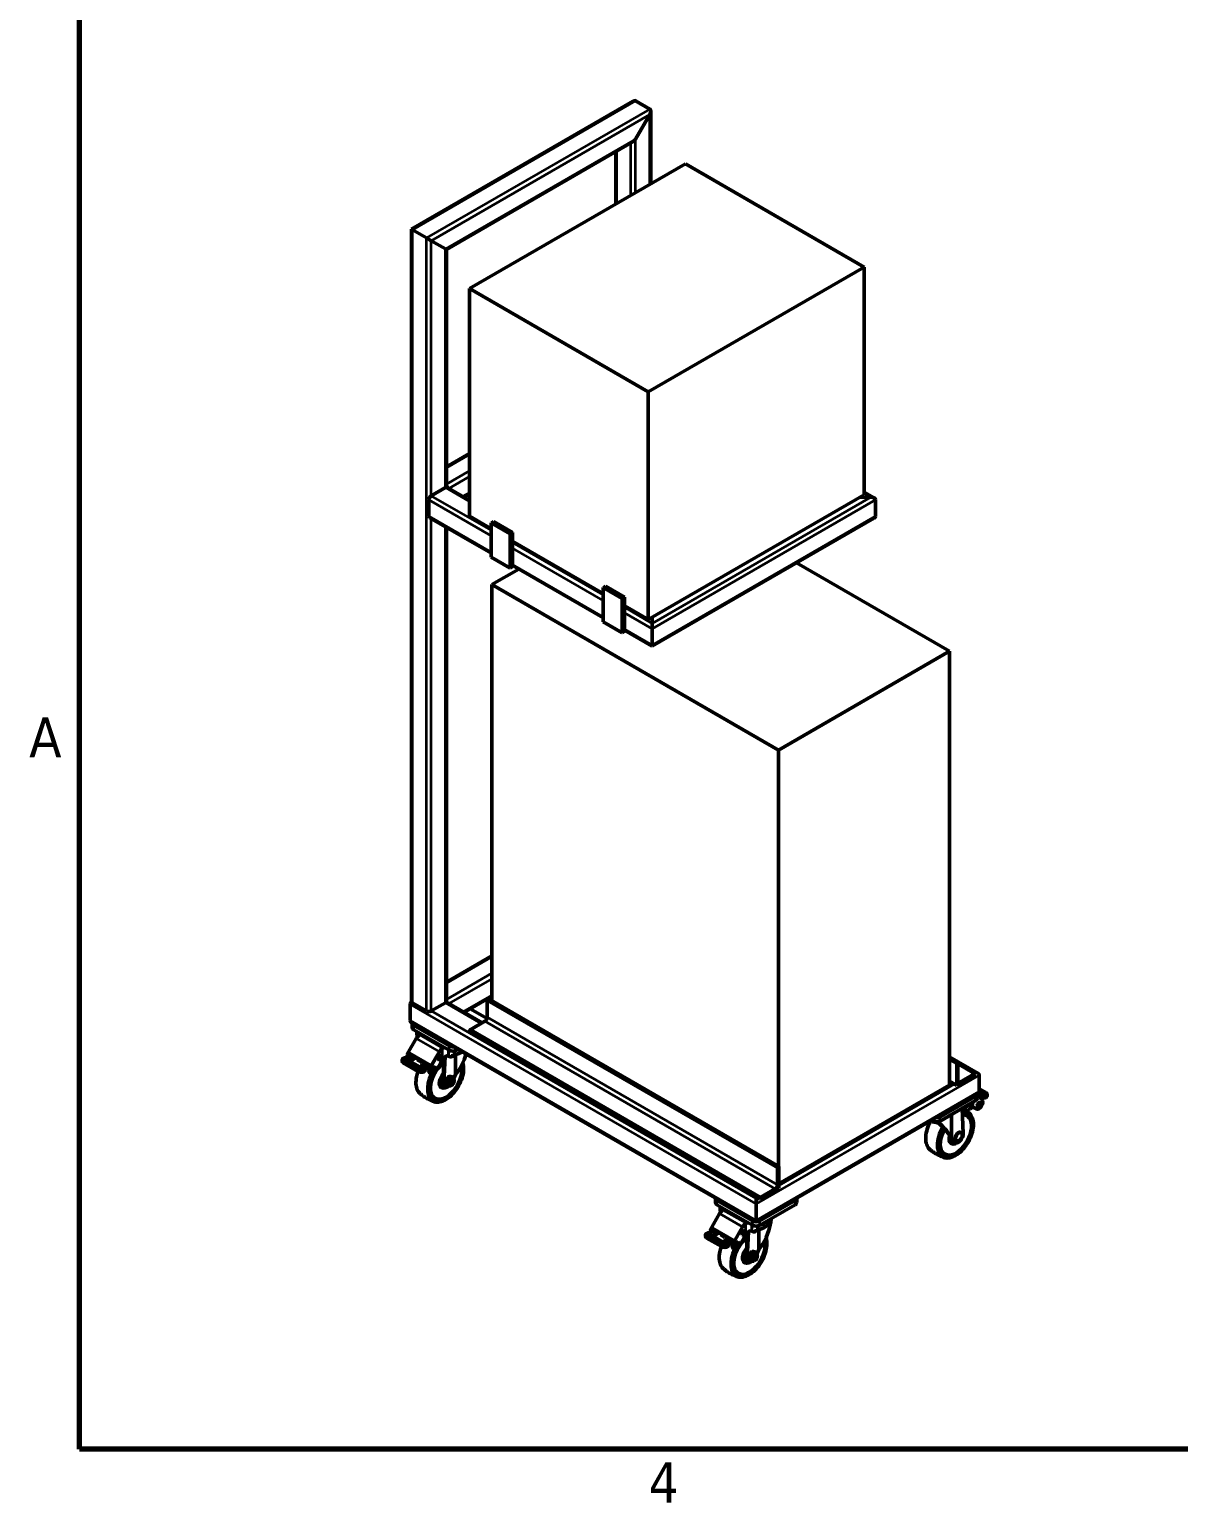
# Model space of a CAD drawing. Header units: millimetres. Extents: x 66 to 8570, y 188 to 5400.
# Drawn here: x 117 to 1864, y 234 to 2473 of the extents above; entities that cross this region are included whole.
import ezdxf

# ---------------------------------------------------------------- set-up
doc = ezdxf.new("R2010")
doc.units = ezdxf.units.MM
doc.header["$LTSCALE"] = 20
for name, color, linetype, lineweight in [('Border (ANSI)', 7, 'Continuous', 70), ('Visible (ANSI)', 7, 'Continuous', 50), ('Visible Narrow (ANSI)', 7, 'Continuous', 35)]:
    doc.layers.add(name, color=color, linetype=linetype, lineweight=lineweight)
doc.styles.add('Note Text (ANSI)', font='tahoma.ttf')

# ---------------------------------------------------------------- blocks, each defined once
blk = doc.blocks.new('Borders Default Border')
at = {"layer": 'Border (ANSI)', "flags": 128}
blk.add_lwpolyline([(9.65, 15.75), (9.65, 263.65), (422.15, 263.65), (422.15, 15.75), (9.65, 15.75)], dxfattribs=at)
at = {"layer": 'Border (ANSI)', "char_height": 3.05, "attachment_point": 7, "style": 'Note Text (ANSI)'}
for s, insert in [('A', (5.82, 68.33)), ('4', (52.91, 11.68))]:
    blk.add_mtext(s, dxfattribs=dict(at, insert=insert))

msp = doc.modelspace()

# ---------------------------------------------------------------- linework, layer by layer
at = {"layer": 'Visible (ANSI)'}
for p, q in [((1034.8, 2364.2), (697.5, 2169.5)), ((1038.4, 2364.6), (1060, 2352.2)), ((1038.4, 2364.6), (1060, 2352.2)), ((1060, 2343.9), (1038.4, 2306.5)), ((1038.4, 2306.5), (1060, 2343.9)), ((1061.5, 2238.3), (1061.5, 2348.9)), ((1034.8, 2302.7), (750.8, 2138.7)), ((1008.2, 2207.6), (1008.2, 2287.4)), ((1114, 2268.7), (785.9, 2079.3)), ((1385.6, 2111.9), (1114, 2268.7)), ((697.5, 2169.5), (699, 2168.6)), ((697.5, 995.5), (697.5, 2169.5)), ((699, 2168.6), (697.5, 2169.5)), ((720.6, 2156.2), (699, 2168.6)), ((699, 2168.6), (720.6, 2156.2)), ((720.6, 2156.2), (727.8, 2152)), ((727.8, 2152), (720.6, 2156.2)), ((749.3, 2139.6), (727.8, 2152)), ((727.8, 2152), (749.3, 2139.6)), ((749.3, 2139.6), (750.8, 2138.7)), ((750.8, 2138.7), (749.3, 2139.6)), ((750.8, 1777.2), (750.8, 2138.7)), ((1057.5, 1922.5), (1385.6, 2111.9)), ((1385.6, 1765.7), (1385.6, 2111.9)), ((785.9, 2079.3), (1057.5, 1922.5)), ((785.9, 1733.1), (785.9, 2079.3)), ((1057.5, 1576.3), (1057.5, 1922.5)), ((785.9, 1828.6), (750.8, 1808.3)), ((749.3, 1776.7), (727.8, 1764.3)), ((785.9, 1757.3), (751.8, 1777)), ((1401, 1760.9), (1385.6, 1769.8)), ((724.2, 1758.1), (724.2, 1733.2)), ((785.9, 1767.1), (777.4, 1762.2)), ((1057.5, 1576.3), (1385.6, 1765.7)), ((1379.3, 1762.1), (1395.9, 1762.1)), ((1395.9, 1762.1), (1379.3, 1762.1)), ((1403.1, 1733.1), (1403.1, 1758)), ((1403.1, 1733.1), (1403.1, 1758)), ((818.9, 1676.8), (725.2, 1730.8)), ((785.9, 1733.1), (818.9, 1714)), ((822.5, 1725), (818.9, 1723)), ((851.2, 1708.4), (822.5, 1725)), ((1063.7, 1535.4), (1401, 1730.2)), ((750.8, 995.5), (750.8, 1716.1)), ((818.9, 1723), (818.9, 1670.7)), ((818.9, 1723), (847.6, 1706.4)), ((847.6, 1706.4), (851.2, 1708.4)), ((847.6, 1706.4), (847.6, 1654.1)), ((851.2, 1708.4), (851.2, 1656.2)), ((851.2, 1695.4), (989.2, 1615.7)), ((818.9, 1670.7), (847.6, 1654.1)), ((989.2, 1578.5), (851.2, 1658.1)), ((1515.7, 1527.8), (1283.1, 1662.1)), ((860.7, 1652.6), (819.9, 1629.1)), ((847.6, 1654.1), (851.2, 1656.2)), ((819.9, 1629.1), (1255.5, 1377.6)), ((819.9, 996.5), (819.9, 1629.1)), ((992.8, 1626.7), (989.2, 1624.7)), ((989.2, 1624.7), (989.2, 1572.4)), ((989.2, 1624.7), (1017.9, 1608.1)), ((1021.5, 1610.1), (992.8, 1626.7)), ((1017.9, 1608.1), (1021.5, 1610.1)), ((1017.9, 1608.1), (1017.9, 1555.8)), ((1021.5, 1610.1), (1021.5, 1557.9)), ((1021.5, 1597.1), (1057.5, 1576.3)), ((989.2, 1572.4), (1017.9, 1555.8)), ((1063.7, 1570.3), (1063.7, 1579.9)), ((1063.7, 1579.9), (1063.7, 1570.3)), ((1063.7, 1570.3), (1063.7, 1562)), ((1063.7, 1562), (1063.7, 1570.3)), ((1017.9, 1555.8), (1021.5, 1557.9)), ((1063.7, 1535.4), (1021.5, 1559.8)), ((1063.7, 1562), (1063.7, 1537.1)), ((1063.7, 1537.1), (1063.7, 1562)), ((1063.7, 1537.1), (1063.7, 1535.4)), ((1063.7, 1535.4), (1063.7, 1537.1)), ((1255.5, 1377.6), (1515.7, 1527.8)), ((1515.7, 868.1), (1515.7, 1527.8)), ((1255.5, 745), (1255.5, 1377.6)), ((819.9, 1064.9), (750.8, 1025)), ((695.4, 966.4), (695.4, 991.3)), ((695.4, 991.3), (695.4, 966.4)), ((697.9, 994.4), (697.5, 994.3)), ((720.6, 981), (699, 993.4)), ((749.3, 993.4), (727.8, 981)), ((805.1, 962.9), (750.8, 994.3)), ((819.9, 1003.4), (777.4, 978.9)), ((812.9, 971.5), (812.9, 996.5)), ((814.6, 999.5), (814.7, 999.5)), ((814.7, 999.5), (1255.9, 744.8)), ((1221.5, 661), (697.5, 963.5)), ((812.6, 969.8), (787.1, 984.5)), ((787.7, 952.8), (809.3, 965.3)), ((698.7, 955.8), (698.7, 962.3)), ((701.1, 959), (754.8, 928)), ((701.1, 952.5), (754.8, 921.5)), ((705.7, 948.5), (705.7, 949.9)), ((705.9, 945.6), (705.9, 947)), ((785.9, 949.8), (1227.2, 695)), ((785.9, 949.8), (785.9, 949.8)), ((705, 939.1), (691.1, 915.1)), ((726.2, 894.9), (740.1, 918.9)), ((766.1, 921.5), (768.2, 922.7)), ((772.1, 917.3), (774.8, 918.9)), ((683.4, 904.6), (683.4, 906.5)), ((707.9, 890.8), (685.2, 903.9)), ((685.2, 901.9), (707.9, 888.9)), ((712.4, 892.1), (687.5, 906.5)), ((689.8, 907.8), (714.7, 893.4)), ((689.8, 907.8), (714.7, 893.4)), ((691.1, 915.1), (692.6, 914.3)), ((692.6, 914.3), (694, 916.9)), ((693.3, 913.9), (692.6, 914.3)), ((694, 915.2), (694, 916.9)), ((694, 916.9), (726.3, 898.2)), ((694, 915.2), (725.6, 897)), ((697.3, 910.9), (694.3, 909.1)), ((697.7, 913.1), (695.6, 911.8)), ((695.6, 909.9), (695.6, 911.8)), ((695.6, 911.8), (697.3, 910.9)), ((697.7, 908.5), (701.7, 910.8)), ((697.7, 908.4), (701.8, 910.8)), ((704, 909.5), (700, 907.2)), ((707, 906.7), (707.9, 907.2)), ((712.7, 903.4), (707, 906.7)), ((708.4, 905.9), (708.4, 906.9)), ((713.6, 903.9), (712.7, 903.4)), ((713.5, 899.3), (717.5, 901.6)), ((713.5, 899.3), (717.6, 901.6)), ((719.8, 900.3), (715.8, 898)), ((716.9, 896.1), (719.9, 897.8)), ((719.9, 895.8), (718.3, 894.9)), ((719.9, 895.8), (719.9, 897.8)), ((719.9, 897.8), (721.6, 896.8)), ((721.6, 894.9), (719.9, 895.8)), ((721.6, 896.8), (723.8, 898.1)), ((721.6, 894.9), (721.6, 896.8)), ((726.3, 898.2), (724.8, 895.7)), ((744.9, 907.2), (735.1, 890.2)), ((745.4, 872.2), (747.3, 910.3)), ((748.8, 911.6), (746.9, 871.4)), ((754.5, 912.1), (754, 912.5)), ((760.7, 915.4), (760.7, 914)), ((764.7, 884.5), (764.7, 915.3)), ((1558.8, 886.5), (1515.7, 911.4)), ((1515.7, 908.2), (1527.8, 901.2)), ((1515.7, 907.3), (1526.5, 901)), ((1526.5, 901), (1526.6, 901.1)), ((1526.5, 867.8), (1526.5, 901)), ((1527.8, 901.2), (1554.8, 885.6)), ((1528.3, 900.1), (1528.3, 875.1)), ((718.6, 895.1), (724.2, 891.8)), ((718.8, 891.5), (718.8, 893.4)), ((722.6, 895.4), (721.6, 894.9)), ((723.7, 893.4), (723.7, 894.8)), ((724.8, 895.7), (726.2, 894.9)), ((725.7, 886.4), (727.1, 885.5)), ((726.9, 894.5), (726.2, 894.9)), ((749.6, 875.4), (752.3, 873.9)), ((754.4, 881.4), (757.1, 879.9)), ((759.2, 881), (761.9, 879.4)), ((761.6, 875.5), (760.4, 876.1)), ((762.1, 878.3), (764.7, 884.5)), ((762.4, 873), (762.4, 873.7)), ((1515.7, 874.1), (1526.5, 867.8)), ((1555.3, 884.4), (1526.5, 867.8)), ((1531.9, 873), (1553.5, 885.5)), ((1551.2, 887.7), (1553.7, 887.7)), ((1553.7, 887.7), (1551.2, 887.7)), ((1555.3, 884.5), (1555.3, 884.4)), ((1560.9, 858.7), (1560.9, 883.6)), ((1560.9, 883.6), (1560.9, 858.7)), ((743.5, 864.4), (743, 864.7)), ((747.5, 867), (749, 866.1)), ((749.6, 869), (752.3, 867.5)), ((757.6, 868.6), (756.4, 869.2)), ((760.1, 869.1), (759.6, 868.8)), ((1558.8, 855.7), (1221.5, 661)), ((1255.9, 718.1), (1515.7, 868.1)), ((1501.5, 820.2), (1555.3, 851.3)), ((1557.6, 848), (1557.6, 854.5)), ((1558.7, 852.3), (1557.6, 851.7)), ((1557.6, 851.3), (1565.2, 846.9)), ((1559.6, 850.2), (1562.1, 851.6)), ((1566.6, 852.9), (1560.1, 856.7)), ((1560.9, 862.7), (1571.1, 856.9)), ((1560.9, 858.8), (1568.8, 854.3)), ((1560.9, 858.8), (1568.8, 854.2)), ((1562.1, 849.7), (1562.1, 851.6)), ((1573, 852.3), (1573, 854.3)), ((1501.5, 813.7), (1555.3, 844.7)), ((1536.5, 794.9), (1534.6, 832.8)), ((1537.1, 834.2), (1538, 833.7)), ((1538, 833.7), (1538, 832.1)), ((1539.4, 834.5), (1538.5, 835.1)), ((1540.3, 829.4), (1538.8, 830.2)), ((1547.1, 838.9), (1539.4, 834.5)), ((1539.4, 834.5), (1539.4, 831.3)), ((1542.3, 829.6), (1547.1, 832.4)), ((1556.4, 832), (1550.2, 835.5)), ((1550.7, 837.5), (1550.7, 842.1)), ((1562.1, 849.7), (1561.3, 849.2)), ((1565.2, 846.9), (1564.5, 845.7)), ((1488.1, 814.9), (1490.2, 813.7)), ((1518.7, 823.6), (1518.7, 787.5)), ((1521.5, 782.9), (1516.7, 788.9)), ((1518.7, 787.5), (1523, 782.1)), ((1525.6, 784), (1526.1, 783.7)), ((1532.8, 796.4), (1533.3, 796.1)), ((1518, 779.8), (1518.5, 779.5)), ((1524, 781.2), (1522.5, 782.1)), ((1254.1, 716.8), (1254.1, 741.8)), ((1255.8, 744.7), (1255.9, 744.8)), ((1255.9, 744.8), (1255.9, 711.6)), ((1159.8, 689.6), (1159.8, 696.1)), ((1221.5, 695.9), (1221.5, 698.3)), ((1221.5, 698.3), (1221.5, 695.9)), ((1221.5, 695.9), (1221.5, 687.6)), ((1221.5, 687.6), (1221.5, 695.9)), ((1255.9, 711.6), (1227.2, 695)), ((1227.2, 695), (1227.2, 695.1)), ((1228.9, 698.1), (1250.5, 710.6)), ((1283.3, 689.6), (1283.3, 696.1)), ((1166, 673), (1152.2, 649)), ((1162.1, 692.8), (1215.9, 661.8)), ((1162.1, 686.3), (1215.9, 655.3)), ((1166.7, 682.3), (1166.7, 683.7)), ((1167, 679.5), (1167, 680.8)), ((1221.5, 687.6), (1221.5, 662.7)), ((1221.5, 687.6), (1221.5, 662.7)), ((1227.2, 661.8), (1280.9, 692.8)), ((1227.2, 655.3), (1280.9, 686.3)), ((1153.6, 648.2), (1155, 650.7)), ((1155, 649.1), (1155, 650.7)), ((1155, 650.7), (1187.3, 632.1)), ((1187.2, 628.7), (1201.1, 652.7)), ((1221.5, 662.7), (1221.5, 661)), ((1221.5, 661), (1221.5, 662.7)), ((1240.7, 662.1), (1233.1, 657.7)), ((1233.1, 651.1), (1237.9, 653.9)), ((1239.8, 662.6), (1240.7, 662.1)), ((1240.7, 658.8), (1240.7, 662.1)), ((1144.4, 638.4), (1144.4, 640.3)), ((1168.9, 624.7), (1146.3, 637.7)), ((1146.3, 635.8), (1168.9, 622.7)), ((1173.4, 626), (1148.5, 640.3)), ((1150.8, 641.6), (1175.7, 627.3)), ((1150.8, 641.6), (1175.7, 627.2)), ((1152.2, 649), (1153.6, 648.2)), ((1154.3, 647.8), (1153.6, 648.2)), ((1155, 649.1), (1186.6, 630.8)), ((1158.3, 644.7), (1155.3, 642.9)), ((1158.8, 646.9), (1156.6, 645.7)), ((1156.6, 643.7), (1156.6, 645.7)), ((1156.6, 645.7), (1158.3, 644.7)), ((1158.7, 642.3), (1162.7, 644.6)), ((1158.7, 642.2), (1162.8, 644.6)), ((1165, 643.3), (1161, 641)), ((1168.1, 640.5), (1169, 641)), ((1173.7, 637.2), (1168.1, 640.5)), ((1169.5, 639.7), (1169.5, 640.7)), ((1174.6, 637.8), (1173.7, 637.2)), ((1174.6, 633.1), (1178.6, 635.5)), ((1174.6, 633.1), (1178.6, 635.4)), ((1180.8, 634.2), (1176.8, 631.8)), ((1178, 629.9), (1181, 631.6)), ((1181, 629.7), (1179.3, 628.7)), ((1179.6, 628.9), (1185.2, 625.6)), ((1179.8, 625.3), (1179.8, 627.3)), ((1181, 629.7), (1181, 631.6)), ((1181, 631.6), (1182.7, 630.6)), ((1182.7, 628.7), (1181, 629.7)), ((1182.7, 630.6), (1184.8, 631.9)), ((1182.7, 628.7), (1182.7, 630.6)), ((1183.6, 629.2), (1182.7, 628.7)), ((1184.7, 627.3), (1184.7, 628.6)), ((1187.3, 632.1), (1185.8, 629.5)), ((1185.8, 629.5), (1187.2, 628.7)), ((1187.9, 628.3), (1187.2, 628.7)), ((1206, 641.1), (1196.1, 624)), ((1206.4, 606.1), (1208.3, 644.1)), ((1209.9, 645.4), (1207.9, 605.2)), ((1215.6, 646), (1215, 646.3)), ((1221.8, 649.2), (1221.8, 647.8)), ((1225.7, 618.3), (1225.7, 649.1)), ((1186.7, 620.2), (1188.1, 619.4)), ((1210.7, 609.2), (1213.3, 607.7)), ((1215.5, 615.2), (1218.2, 613.7)), ((1220.3, 614.8), (1223, 613.2)), ((1222.6, 609.3), (1221.5, 610)), ((1223.2, 612.1), (1225.7, 618.3)), ((1223.4, 606.8), (1223.4, 607.5)), ((1204.6, 598.2), (1204, 598.5)), ((1208.6, 600.8), (1210, 599.9)), ((1210.7, 602.8), (1213.3, 601.3)), ((1218.6, 602.4), (1217.5, 603)), ((1221.2, 602.9), (1220.6, 602.6))]:
    msp.add_line(p, q, dxfattribs=at)
msp.add_arc((1525.2, 792.5), 9.6, 294.105, 5.895, dxfattribs=at)
for centre, major_axis, ratio, start_param, end_param in [((1034.8, 2358.4), (-3.59, -6.22), 0.57735, 3.141593, 3.926991), ((1034.8, 2358.4), (-3.59, -6.22), 0.57735, 3.141593, 3.926991), ((1056.4, 2345.9), (-3.59, -6.22), 0.57735, 1.570796, 3.141593), ((1056.4, 2345.9), (-3.59, -6.22), 0.57735, 1.570796, 3.141593), ((1034.8, 2308.6), (3.59, 6.22), 0.57735, 3.926991, 4.712389), ((1034.8, 2308.6), (3.59, 6.22), 0.57735, 3.926991, 4.712389), ((749.3, 1772.6), (2.54, 4.4), 0.57735, 0, 0.785398), ((749.3, 1776.7), (2.54, -4.4), 0.57735, 1.212477, 1.929116), ((727.8, 1760.1), (-2.54, -4.4), 0.57735, 3.926991, 5.497787), ((1395.9, 1758), (-7.18, 0), 0.57735, 3.141593, 4.712389), ((1395.9, 1758), (-7.18, 0), 0.57735, 3.141593, 4.712389), ((727.8, 1735.2), (-2.54, -4.4), 0.57735, 5.497787, 6.283185), ((1395.9, 1733.1), (-7.18, 0), 0.57735, 2.356194, 3.141593), ((1395.9, 1733.1), (-7.18, 0), 0.57735, 2.356194, 3.141593), ((702.6, 991.3), (7.18, 0), 0.57735, 2.293531, 3.141593), ((702.6, 991.3), (7.18, 0), 0.57735, 2.293531, 3.141593), ((702.6, 995.5), (-5.08, 0), 0.57735, 0, 0.785398), ((745.7, 995.5), (5.08, 0), 0.57735, 5.497787, 6.283185), ((745.7, 991.3), (-7.18, 0), 0.57735, 3.926991, 3.989655), ((745.7, 991.3), (-7.18, 0), 0.57735, 3.926991, 3.989655), ((814.6, 997.5), (1.22, 2.11), 0.57735, 0.785398, 2.356194), ((702.6, 966.4), (7.18, 0), 0.57735, 3.141593, 3.926991), ((702.6, 966.4), (7.18, 0), 0.57735, 3.141593, 3.926991), ((724.2, 983), (-5.08, 0), 0.57735, 0.785398, 2.356194), ((809.3, 969.5), (2.54, 4.4), 0.57735, 3.926991, 5.497787), ((706.7, 962.3), (-8, 0), 0.57735, 6.176801, 7.068583), ((706.7, 955.8), (-8, 0), 0.57735, 0, 0.785398), ((710.2, 936.1), (-5.2, -9.01), 0.57735, 3.971989, 4.712389), ((718.1, 948.5), (-12.4, 0), 0.57735, 0, 0.209511), ((705.3, 947), (6.4, 0), 0.57735, 5.570949, 6.110391), ((787.7, 950.8), (1.22, 2.11), 0.57735, 0.785398, 2.356194), ((745.3, 915.9), (5.2, 9.01), 0.57735, 0.830396, 1.570796), ((749.5, 921.6), (6.4, 0), 0.57735, 1.74359, 2.283032), ((760.5, 931.3), (8, 0), 0.57735, 3.926991, 4.818774), ((760.5, 924.7), (8, 0), 0.57735, 3.926991, 5.497787), ((763.3, 928.9), (12.4, 0), 0.57735, 5.039415, 5.15702), ((689.8, 906.5), (-6.4, 0), 0.57735, 3.926991, 7.068583), ((689.8, 904.6), (-6.4, 0), 0.57735, 0, 0.785398), ((688.6, 907.2), (-1.6, 0), 0.57735, 3.926991, 7.068583), ((688.6, 907.1), (-1.6, 0), 0.57735, 3.926991, 6.247823), ((696, 912.7), (-4, -6.93), 0.57735, 4.752602, 5.387413), ((697.4, 911.9), (4, 6.93), 0.57735, 1.611009, 2.155337), ((697.4, 911.9), (1.2, 2.08), 0.57735, 1.052991, 1.832596), ((698.8, 907.8), (-1.6, 0), 0.57735, 5.497787, 8.63938), ((698.8, 907.8), (-1.6, 0), 0.57735, 5.497787, 6.247823), ((712.4, 893.4), (6.4, 0), 0.57735, 3.926991, 7.068583), ((714.7, 898.7), (-1.6, 0), 0.57735, 5.497787, 8.63938), ((714.7, 898.6), (-1.6, 0), 0.57735, 5.497787, 6.247823), ((750.3, 877.4), (-16.8, -29.1), 0.57735, 4.071604, 8.892942), ((731.1, 892.5), (-1.8, -3.12), 0.57735, 3.141593, 6.283185), ((741.2, 910.1), (-1.8, -3.12), 0.57735, 3.141593, 6.283185), ((749.5, 904.6), (-4.53, -7.84), 0.57735, 3.141593, 4.712389), ((763.3, 927.3), (-8.8, -15.2), 0.57735, 0, 0.142385), ((763.3, 922.4), (-12.4, 0), 0.57735, 1.361285, 2.356194), ((760.5, 914.7), (15.2, 40), 0.437603, 4.039409, 4.899693), ((1526.6, 899.1), (1.22, 2.11), 0.57735, 5.497787, 7.068583), ((712.4, 891.5), (6.4, 0), 0.57735, 3.926991, 6.283185), ((713.5, 892.8), (1.6, 0), 0.57735, 3.926991, 7.068583), ((713.5, 892.7), (1.6, 0), 0.57735, 0.035363, 0.785398), ((722.6, 894.1), (0.8, 1.39), 0.57735, 5.497787, 7.068583), ((729.7, 893.3), (-4, -6.93), 0.57735, 4.752602, 6.283185), ((726.5, 895.1), (-2, -3.46), 0.57735, 5.497787, 6.095669), ((726.5, 895.1), (-1.2, -2.08), 0.57735, 4.8468, 5.570936), ((731.1, 892.5), (-4, -6.93), 0.57735, 4.752602, 7.853982), ((750.3, 877.4), (-7.3, -12.7), 0.57735, 4.349273, 6.283185), ((750.9, 877.1), (-7.3, -12.7), 0.57735, 4.415563, 6.884315), ((751.8, 876.5), (-4.8, -8.31), 0.57735, 5.07339, 5.943593), ((758.4, 872.7), (-2.3, -3.98), 0.57735, 2.625113, 6.799665), ((758.4, 872.7), (-2, -3.46), 0.57735, 3.141593, 6.283185), ((759.6, 872), (-2, -3.46), 0.57735, 2.356194, 7.068583), ((1531.9, 877.2), (-2.54, -4.4), 0.57735, 5.497787, 7.068583), ((1553.5, 883.5), (1.22, 2.11), 0.57735, 5.497787, 7.068583), ((1553.7, 883.6), (-7.18, 0), 0.57735, 3.141593, 4.712389), ((1553.7, 883.6), (-7.18, 0), 0.57735, 3.141593, 4.712389), ((752.7, 876), (-5.2, -9.01), 0.57735, 5.439647, 6.283185), ((754.2, 875.1), (-5.2, -9.01), 0.57735, 5.439647, 7.154461), ((1549.6, 854.5), (8, 0), 0.57735, 5.497787, 6.38957), ((1557.5, 852.9), (1.6, 0), 0.57735, 5.497787, 7.803708), ((1557.5, 852.9), (1.6, 0), 0.57735, 0.035363, 1.520523), ((1553.7, 858.7), (-7.18, 0), 0.57735, 2.356194, 3.141593), ((1553.7, 858.7), (-7.18, 0), 0.57735, 2.356194, 3.141593), ((1566.6, 854.3), (6.4, 0), 0.57735, 3.926991, 7.068583), ((1566.6, 852.3), (6.4, 0), 0.57735, 3.926991, 6.283185), ((1567.7, 853.6), (1.6, 0), 0.57735, 3.926991, 7.068583), ((1567.7, 853.5), (1.6, 0), 0.57735, 0.035363, 0.785398), ((1540.8, 833.7), (-2, -3.46), 0.57735, 5.497787, 6.283185), ((1542.3, 832.9), (-2, -3.46), 0.57735, 5.497787, 7.068583), ((1538.3, 844), (12.4, 0), 0.57735, 5.497787, 5.956159), ((1538.3, 837.5), (12.4, 0), 0.57735, 5.497787, 6.283185), ((1549.6, 848), (8, 0), 0.57735, 5.497787, 6.283185), ((1560.4, 838.9), (4, 6.93), 0.57735, 3.141593, 6.242972), ((1560.4, 838.9), (-1.8, -3.12), 0.57735, 3.141593, 6.283185), ((1495.9, 806.9), (22.9, -22.2), 0.17841, 4.302109, 4.399686), ((1495.9, 806.9), (20.8, -20.2), 0.17841, 4.26478, 4.360986), ((1495.9, 825.5), (23.2, 0), 0.57735, 4.256372, 4.364425), ((1495.9, 817), (8, 0), 0.57735, 3.926991, 5.497787), ((1495.9, 823.5), (8, 0), 0.57735, 4.606004, 5.497787), ((1525.3, 792.5), (-16.8, -29.1), 0.57735, 4.735041, 9.785827), ((1495.9, 806.9), (20.8, -20.2), 0.17841, 0.325239, 1.497834), ((1495.9, 806.9), (22.9, -22.2), 0.17841, 0.355171, 1.444843), ((1525.3, 792.5), (-7.3, -12.7), 0.57735, 5.122177, 6.283185), ((1525.9, 792.1), (-7.3, -12.7), 0.57735, 5.159577, 6.884315), ((1529.2, 790.2), (-5.2, -9.01), 0.57735, 6.060912, 8.69752), ((1529.2, 790.2), (-3.6, -6.24), 0.57735, 3.141593, 6.283185), ((1529.7, 789.9), (3.6, 6.24), 0.57735, 5.609834, 10.09813), ((1527.7, 791.1), (-5.2, -9.01), 0.57735, 6.060912, 6.283185), ((1255.8, 742.7), (1.22, 2.11), 0.57735, 0.785398, 2.356194), ((1250.5, 714.7), (2.54, 4.4), 0.57735, 3.926991, 5.497787), ((1167.8, 696.1), (-8, 0), 0.57735, 6.176801, 7.068583), ((1228.9, 696.1), (1.22, 2.11), 0.57735, 0.785398, 2.356194), ((1275.3, 696.1), (8, 0), 0.57735, 5.497787, 6.38957), ((1167.8, 689.6), (-8, 0), 0.57735, 0, 0.785398), ((1171.2, 670), (-5.2, -9.01), 0.57735, 3.971989, 4.712389), ((1179.1, 682.3), (-12.4, 0), 0.57735, 0, 0.209511), ((1166.4, 680.9), (6.4, 0), 0.57735, 5.570949, 6.110391), ((1275.3, 689.6), (8, 0), 0.57735, 5.497787, 6.283185), ((1206.3, 649.7), (5.2, 9.01), 0.57735, 0.830396, 1.570796), ((1210.5, 655.4), (6.4, 0), 0.57735, 1.74359, 2.283032), ((1221.5, 665.1), (8, 0), 0.57735, 3.926991, 5.497787), ((1221.5, 658.6), (8, 0), 0.57735, 3.926991, 5.497787), ((1224.3, 656.2), (-12.4, 0), 0.57735, 1.361285, 2.356194), ((1221.5, 648.5), (15.2, 40), 0.437603, 4.039409, 5.129081), ((1224.3, 662.7), (12.4, 0), 0.57735, 5.039415, 5.497787), ((1237.9, 657.2), (2, 3.46), 0.57735, 3.926991, 5.497787), ((1150.8, 640.3), (-6.4, 0), 0.57735, 3.926991, 7.068583), ((1150.8, 638.4), (-6.4, 0), 0.57735, 0, 0.785398), ((1149.7, 641), (-1.6, 0), 0.57735, 3.926991, 7.068583), ((1149.7, 640.9), (-1.6, 0), 0.57735, 3.926991, 6.247823), ((1157, 646.5), (-4, -6.93), 0.57735, 4.752602, 5.387413), ((1158.4, 645.7), (4, 6.93), 0.57735, 1.611009, 2.155337), ((1158.4, 645.7), (1.2, 2.08), 0.57735, 1.052991, 1.832596), ((1159.9, 641.6), (-1.6, 0), 0.57735, 5.497787, 8.63938), ((1159.9, 641.6), (-1.6, 0), 0.57735, 5.497787, 6.247823), ((1173.4, 627.3), (6.4, 0), 0.57735, 3.926991, 7.068583), ((1174.6, 626.6), (1.6, 0), 0.57735, 3.926991, 7.068583), ((1175.7, 632.5), (-1.6, 0), 0.57735, 5.497787, 8.63938), ((1175.7, 632.4), (-1.6, 0), 0.57735, 5.497787, 6.247823), ((1174.6, 626.6), (1.6, 0), 0.57735, 0.035363, 0.785398), ((1183.6, 627.9), (0.8, 1.39), 0.57735, 5.497787, 7.068583), ((1190.7, 627.1), (-4, -6.93), 0.57735, 4.752602, 6.283185), ((1187.6, 628.9), (-2, -3.46), 0.57735, 5.497787, 6.095669), ((1187.6, 628.9), (-1.2, -2.08), 0.57735, 4.8468, 5.570936), ((1192.1, 626.3), (-4, -6.93), 0.57735, 4.752602, 7.853982), ((1211.3, 611.2), (-16.8, -29.1), 0.57735, 4.071604, 8.892942), ((1192.1, 626.3), (-1.8, -3.12), 0.57735, 3.141593, 6.283185), ((1202.3, 643.9), (-1.8, -3.12), 0.57735, 3.141593, 6.283185), ((1210.5, 638.4), (-4.53, -7.84), 0.57735, 3.141593, 4.712389), ((1224.3, 661.1), (-8.8, -15.2), 0.57735, 0, 0.142385), ((1173.4, 625.3), (6.4, 0), 0.57735, 3.926991, 6.283185), ((1211.3, 611.2), (-7.3, -12.7), 0.57735, 4.349273, 6.283185), ((1211.9, 610.9), (-7.3, -12.7), 0.57735, 4.415563, 6.884315), ((1212.8, 610.4), (-4.8, -8.31), 0.57735, 5.07339, 5.943593), ((1213.8, 609.8), (-5.2, -9.01), 0.57735, 5.439647, 6.283185), ((1215.2, 608.9), (-5.2, -9.01), 0.57735, 5.439647, 7.154461), ((1219.5, 606.5), (-2.3, -3.98), 0.57735, 2.625113, 6.799665), ((1219.5, 606.5), (-2, -3.46), 0.57735, 3.141593, 6.283185), ((1220.6, 605.8), (-2, -3.46), 0.57735, 2.356194, 7.068583)]:
    msp.add_ellipse(centre, major_axis=major_axis, ratio=ratio, start_param=start_param, end_param=end_param, dxfattribs=at)
for centre in [(760.1, 871.7), (1221.2, 605.5)]:
    msp.add_ellipse(centre, major_axis=(-1.6, -2.77), ratio=0.57735, dxfattribs=at)
for points, knots in [([(706.6, 941.5), (706.5, 941.8), (706.4, 942), (706.2, 942.8), (706.1, 943.4), (706, 944.6), (705.9, 945.2), (705.9, 945.6)], [1.7180682, 1.7180682, 1.7180682, 1.7180682, 1.8269425, 1.8269425, 2.0379427, 2.0379427, 2.2489429, 2.2489429, 2.2489429, 2.2489429]), ([(775.7, 902.4), (776.3, 900.3), (776.7, 898.1), (777.1, 892.3), (776.8, 888.6), (775.2, 881), (774, 877.2), (770.7, 869.6), (768.7, 865.9), (764, 859), (761.3, 855.9), (755.7, 850.4), (752.7, 848.1), (746.7, 844.5), (743.6, 843.3), (737.8, 842.2), (735, 842.3), (732.1, 843.1), (731.8, 843.2), (731.5, 843.3)], [4.414233, 4.414233, 4.414233, 4.414233, 4.647552, 4.647552, 4.97417, 4.97417, 5.300589, 5.300589, 5.625967, 5.625967, 5.951232, 5.951232, 6.277382, 6.277382, 6.604307, 6.604307, 6.924968, 6.924968, 6.964216, 6.964216, 6.964216, 6.964216]), ([(743, 913.2), (743.3, 913.1), (743.5, 912.9), (743.8, 912.5), (744, 912.3), (744.2, 911.8), (744.2, 911.5), (744.3, 910.9), (744.3, 910.5), (744.1, 909.8), (744, 909.4), (743.6, 908.7), (743.4, 908.4), (743, 907.8), (742.7, 907.5), (742, 907.1), (741.7, 906.9), (740.9, 906.7), (740.6, 906.6), (740, 906.8), (739.7, 906.8), (739.4, 907)], [5.497787, 5.497787, 5.497787, 5.497787, 5.697884, 5.697884, 5.914277, 5.914277, 6.18188, 6.18188, 6.533012, 6.533012, 6.934225, 6.934225, 7.333301, 7.333301, 7.734112, 7.734112, 8.127104, 8.127104, 8.424933, 8.424933, 8.63938, 8.63938, 8.63938, 8.63938]), ([(760.7, 914), (760.7, 913.5), (760.6, 913.1), (760.1, 912.3), (759.7, 912), (759, 911.7), (758.8, 911.6), (758.2, 911.4), (757.9, 911.4), (757.2, 911.3), (756.6, 911.4), (756, 911.5), (755.9, 911.6), (755.9, 911.6)], [0, 0, 0, 0, 0.2110002, 0.2110002, 0.4220004, 0.4220004, 0.5387088, 0.5387088, 0.6554173, 0.6554173, 0.8899444, 0.8899444, 0.9146047, 0.9146047, 0.9146047, 0.9146047]), ([(710.9, 855.2), (709.1, 856.7), (707.6, 858.8), (705.4, 863.9), (704.7, 866.9), (704.3, 873.6), (704.6, 877.3), (705.9, 883.7), (706.7, 886.3), (707.6, 889)], [0.889766, 0.889766, 0.889766, 0.889766, 1.188394, 1.188394, 1.505959, 1.505959, 1.832577, 1.832577, 2.059577, 2.059577, 2.059577, 2.059577]), ([(732.9, 895.6), (733.1, 895.5), (733.3, 895.3), (733.6, 894.9), (733.8, 894.7), (734, 894.1), (734, 893.9), (734.1, 893.2), (734.1, 892.9), (733.9, 892.2), (733.8, 891.8), (733.5, 891.1), (733.3, 890.8), (732.8, 890.1), (732.5, 889.9), (731.9, 889.4), (731.5, 889.2), (730.8, 889), (730.4, 889), (729.8, 889.1), (729.5, 889.2), (729.3, 889.3)], [5.497787, 5.497787, 5.497787, 5.497787, 5.697884, 5.697884, 5.914277, 5.914277, 6.18188, 6.18188, 6.533012, 6.533012, 6.934225, 6.934225, 7.333301, 7.333301, 7.734112, 7.734112, 8.127104, 8.127104, 8.424933, 8.424933, 8.63938, 8.63938, 8.63938, 8.63938]), ([(751.6, 865.3), (750.6, 864.7), (749.5, 864.3), (747.4, 863.9), (746.3, 863.9), (744.6, 864.4), (743.8, 864.9), (742.6, 866.2), (742.1, 867), (741.4, 868.9), (741.2, 870.1), (741.2, 872.5), (741.4, 873.9), (742.1, 876.6), (742.6, 878), (743.9, 880.7), (744.6, 882), (745.7, 883.3), (745.8, 883.5), (746, 883.7)], [0, 0, 0, 0, 0.327728, 0.327728, 0.648037, 0.648037, 0.946072, 0.946072, 1.245531, 1.245531, 1.565967, 1.565967, 1.89368, 1.89368, 2.22062, 2.22062, 2.546543, 2.546543, 2.601116, 2.601116, 2.601116, 2.601116]), ([(731.5, 843.3), (730, 843.8), (728.6, 844.4), (725.7, 845.7), (724.2, 846.4), (721.4, 847.9), (720, 848.7), (717.3, 850.4), (715.9, 851.3), (713.4, 853.2), (712.1, 854.1), (710.9, 855.2)], [0.6810304, 0.6810304, 0.6810304, 0.6810304, 0.7227775, 0.7227775, 0.7645246, 0.7645246, 0.8062717, 0.8062717, 0.8480188, 0.8480188, 0.8897659, 0.8897659, 0.8897659, 0.8897659]), ([(1538.2, 831.1), (1538, 831.2), (1537.9, 831.3), (1536.8, 832), (1535.9, 832.5), (1535, 833)], [2.33102402, 2.33102402, 2.33102402, 2.33102402, 2.33532094, 2.33532094, 2.36269115, 2.36269115, 2.36269115, 2.36269115]), ([(1545.4, 825.8), (1544.2, 826.8), (1543, 827.8), (1541.5, 828.9), (1541.2, 829.1), (1541, 829.2)], [2.25182675, 2.25182675, 2.25182675, 2.25182675, 2.29357385, 2.29357385, 2.30136196, 2.30136196, 2.30136196, 2.30136196]), ([(1550.7, 841.6), (1550.7, 841.6), (1550.7, 841.6), (1551, 841.8), (1551.3, 842), (1551.9, 842.4), (1552.1, 842.7), (1552.3, 843)], [1.4677157, 1.4677157, 1.4677157, 1.4677157, 1.4694911, 1.4694911, 1.8206228, 1.8206228, 2.1947788, 2.1947788, 2.1947788, 2.1947788]), ([(1558.6, 835.8), (1558.8, 835.7), (1559, 835.6), (1559.6, 835.5), (1559.8, 835.5), (1560.4, 835.5), (1560.6, 835.6), (1561.2, 835.9), (1561.5, 836.1), (1562.1, 836.6), (1562.3, 836.9), (1562.8, 837.5), (1562.9, 837.9), (1563.2, 838.6), (1563.3, 839), (1563.4, 839.8), (1563.4, 840.2), (1563.2, 840.9), (1563, 841.2), (1562.6, 841.7), (1562.4, 841.9), (1562.2, 842)], [0.785398, 0.785398, 0.785398, 0.785398, 0.985495, 0.985495, 1.201888, 1.201888, 1.469491, 1.469491, 1.820623, 1.820623, 2.221837, 2.221837, 2.620912, 2.620912, 3.021723, 3.021723, 3.414715, 3.414715, 3.712544, 3.712544, 3.926991, 3.926991, 3.926991, 3.926991]), ([(1486.8, 813.2), (1486.2, 812.1), (1485.6, 811.1), (1483.3, 806.2), (1481.9, 802.4), (1480, 794.8), (1479.4, 791), (1479.4, 784), (1479.9, 780.8), (1481.8, 775.1), (1483.3, 772.7), (1485.4, 770.7), (1485.7, 770.4), (1485.9, 770.2)], [3.960803, 3.960803, 3.960803, 3.960803, 4.055171, 4.055171, 4.380436, 4.380436, 4.706586, 4.706586, 5.03351, 5.03351, 5.354172, 5.354172, 5.393419, 5.393419, 5.393419, 5.393419]), ([(1488, 812.9), (1488.7, 812.8), (1489.4, 812.6), (1491.4, 812.3), (1492.8, 812), (1495, 811.6), (1496.1, 811.3), (1498.1, 810.8), (1499.1, 810.4), (1500.6, 809.7), (1501.3, 809.3), (1502.2, 808.6), (1502.4, 808.4), (1502.7, 808.1)], [1.21256, 1.21256, 1.21256, 1.21256, 1.481208, 1.481208, 1.974944, 1.974944, 2.346726, 2.346726, 2.718508, 2.718508, 3.049775, 3.049775, 3.214376, 3.214376, 3.214376, 3.214376]), ([(1499.9, 810), (1499.9, 810), (1500, 810), (1500.4, 809.7), (1500.7, 809.4), (1501, 809.1)], [6.3965811, 6.3965811, 6.3965811, 6.3965811, 6.4215009, 6.4215009, 6.6044967, 6.6044967, 6.6044967, 6.6044967]), ([(1506.5, 758.4), (1508.8, 757.5), (1511.4, 757.3), (1516.9, 757.9), (1519.8, 758.8), (1525.8, 761.8), (1528.8, 763.9), (1534.6, 769.1), (1537.3, 772.1), (1542.2, 778.7), (1544.4, 782.3), (1548, 789.8), (1549.4, 793.7), (1551.4, 801.3), (1551.9, 805), (1551.9, 812), (1551.5, 815.3), (1549.5, 820.9), (1548, 823.3), (1545.9, 825.4), (1545.7, 825.6), (1545.4, 825.8)], [5.602155, 5.602155, 5.602155, 5.602155, 5.900783, 5.900783, 6.218348, 6.218348, 6.544966, 6.544966, 6.871385, 6.871385, 7.196763, 7.196763, 7.522028, 7.522028, 7.848179, 7.848179, 8.175103, 8.175103, 8.495764, 8.495764, 8.535012, 8.535012, 8.535012, 8.535012]), ([(1516.5, 789.5), (1516.5, 789.3), (1516.5, 789.1), (1516.2, 787.5), (1516.2, 786.2), (1516.4, 783.9), (1516.7, 782.8), (1517.7, 781.1), (1518.3, 780.4), (1519.9, 779.4), (1520.7, 779.1), (1522.5, 779), (1523.5, 779.1), (1525.2, 779.7), (1525.9, 780), (1526.6, 780.4)], [4.458007, 4.458007, 4.458007, 4.458007, 4.506141, 4.506141, 4.833569, 4.833569, 5.160338, 5.160338, 5.47302, 5.47302, 5.766972, 5.766972, 6.074425, 6.074425, 6.283185, 6.283185, 6.283185, 6.283185]), ([(1536.4, 797.8), (1536.4, 797.9), (1536.4, 798), (1536.4, 798.1), (1536.4, 798.1), (1536.4, 798.2)], [1.61038659, 1.61038659, 1.61038659, 1.61038659, 1.63378754, 1.63378754, 1.64746685, 1.64746685, 1.64746685, 1.64746685]), ([(1485.9, 770.2), (1487.1, 769.2), (1488.4, 768.2), (1490.9, 766.4), (1492.2, 765.5), (1495, 763.8), (1496.4, 763), (1499.2, 761.5), (1500.6, 760.8), (1503.6, 759.5), (1505, 758.9), (1506.5, 758.4)], [5.3934194, 5.3934194, 5.3934194, 5.3934194, 5.4351665, 5.4351665, 5.4769136, 5.4769136, 5.5186607, 5.5186607, 5.5604078, 5.5604078, 5.6021549, 5.6021549, 5.6021549, 5.6021549]), ([(1167.6, 675.3), (1167.5, 675.6), (1167.4, 675.9), (1167.2, 676.7), (1167.1, 677.3), (1167, 678.4), (1167, 679), (1167, 679.5)], [1.7180682, 1.7180682, 1.7180682, 1.7180682, 1.8269425, 1.8269425, 2.0379427, 2.0379427, 2.2489429, 2.2489429, 2.2489429, 2.2489429]), ([(1243.7, 658.6), (1243.8, 659.1), (1243.9, 659.5), (1244.1, 660.9), (1244.2, 661.7), (1244.5, 663.5), (1244.6, 664.4), (1244.7, 665.3), (1244.7, 665.4), (1244.7, 665.4)], [12.959923, 12.959923, 12.959923, 12.959923, 13.1245236, 13.1245236, 13.4557901, 13.4557901, 13.8275722, 13.8275722, 13.8391756, 13.8391756, 13.8391756, 13.8391756]), ([(1193.9, 629.4), (1194.1, 629.3), (1194.3, 629.1), (1194.7, 628.7), (1194.8, 628.5), (1195, 628), (1195.1, 627.7), (1195.1, 627.1), (1195.1, 626.7), (1195, 626), (1194.8, 625.6), (1194.5, 624.9), (1194.3, 624.6), (1193.8, 624), (1193.5, 623.7), (1192.9, 623.2), (1192.5, 623.1), (1191.8, 622.9), (1191.4, 622.8), (1190.8, 622.9), (1190.5, 623), (1190.3, 623.2)], [5.497787, 5.497787, 5.497787, 5.497787, 5.697884, 5.697884, 5.914277, 5.914277, 6.18188, 6.18188, 6.533012, 6.533012, 6.934225, 6.934225, 7.333301, 7.333301, 7.734112, 7.734112, 8.127104, 8.127104, 8.424933, 8.424933, 8.63938, 8.63938, 8.63938, 8.63938]), ([(1236.7, 636.2), (1237.4, 634.2), (1237.8, 631.9), (1238.1, 626.1), (1237.8, 622.4), (1236.2, 614.9), (1235, 611), (1231.7, 603.4), (1229.7, 599.7), (1225, 592.8), (1222.4, 589.7), (1216.8, 584.2), (1213.8, 581.9), (1207.7, 578.4), (1204.7, 577.1), (1198.8, 576), (1196, 576.1), (1193.1, 576.9), (1192.8, 577), (1192.5, 577.1)], [4.414233, 4.414233, 4.414233, 4.414233, 4.647552, 4.647552, 4.97417, 4.97417, 5.300589, 5.300589, 5.625967, 5.625967, 5.951232, 5.951232, 6.277382, 6.277382, 6.604307, 6.604307, 6.924968, 6.924968, 6.964216, 6.964216, 6.964216, 6.964216]), ([(1204.1, 647), (1204.3, 646.9), (1204.5, 646.7), (1204.9, 646.3), (1205, 646.1), (1205.2, 645.6), (1205.3, 645.3), (1205.3, 644.7), (1205.3, 644.3), (1205.1, 643.6), (1205, 643.2), (1204.7, 642.5), (1204.5, 642.2), (1204, 641.6), (1203.7, 641.3), (1203.1, 640.9), (1202.7, 640.7), (1202, 640.5), (1201.6, 640.5), (1201, 640.6), (1200.7, 640.7), (1200.5, 640.8)], [5.497787, 5.497787, 5.497787, 5.497787, 5.697884, 5.697884, 5.914277, 5.914277, 6.18188, 6.18188, 6.533012, 6.533012, 6.934225, 6.934225, 7.333301, 7.333301, 7.734112, 7.734112, 8.127104, 8.127104, 8.424933, 8.424933, 8.63938, 8.63938, 8.63938, 8.63938]), ([(1221.8, 647.8), (1221.8, 647.4), (1221.6, 646.9), (1221.1, 646.1), (1220.7, 645.8), (1220.1, 645.5), (1219.8, 645.4), (1219.3, 645.2), (1219, 645.2), (1218.2, 645.1), (1217.6, 645.2), (1217, 645.4), (1217, 645.4), (1216.9, 645.4)], [0, 0, 0, 0, 0.2110002, 0.2110002, 0.4220004, 0.4220004, 0.5387088, 0.5387088, 0.6554173, 0.6554173, 0.8899444, 0.8899444, 0.9146047, 0.9146047, 0.9146047, 0.9146047]), ([(1172, 589), (1170.1, 590.6), (1168.6, 592.7), (1166.4, 597.7), (1165.7, 600.7), (1165.3, 607.4), (1165.6, 611.1), (1167, 617.5), (1167.7, 620.2), (1168.7, 622.8)], [0.889766, 0.889766, 0.889766, 0.889766, 1.188394, 1.188394, 1.505959, 1.505959, 1.832577, 1.832577, 2.059577, 2.059577, 2.059577, 2.059577]), ([(1212.7, 599.1), (1211.6, 598.5), (1210.5, 598.1), (1208.4, 597.7), (1207.4, 597.7), (1205.6, 598.3), (1204.9, 598.7), (1203.6, 600), (1203.1, 600.8), (1202.4, 602.7), (1202.3, 603.9), (1202.3, 606.4), (1202.4, 607.7), (1203.1, 610.4), (1203.6, 611.8), (1204.9, 614.5), (1205.7, 615.8), (1206.7, 617.2), (1206.8, 617.4), (1207, 617.6)], [0, 0, 0, 0, 0.327728, 0.327728, 0.648037, 0.648037, 0.946072, 0.946072, 1.245531, 1.245531, 1.565967, 1.565967, 1.89368, 1.89368, 2.22062, 2.22062, 2.546543, 2.546543, 2.601116, 2.601116, 2.601116, 2.601116]), ([(1192.5, 577.1), (1191.1, 577.6), (1189.6, 578.2), (1186.7, 579.5), (1185.2, 580.2), (1182.4, 581.7), (1181, 582.5), (1178.3, 584.2), (1177, 585.1), (1174.4, 587), (1173.2, 588), (1172, 589)], [0.6810304, 0.6810304, 0.6810304, 0.6810304, 0.7227775, 0.7227775, 0.7645246, 0.7645246, 0.8062717, 0.8062717, 0.8480188, 0.8480188, 0.8897659, 0.8897659, 0.8897659, 0.8897659])]:
    msp.add_open_spline(points, degree=3, knots=knots, dxfattribs=at)
for points in [[(710.2, 944.6), (710.1, 944.6), (710, 944.5), (709.9, 944.4)], [(744.9, 924.2), (745, 924.2), (745.1, 924.3), (745.3, 924.4)], [(752.5, 865.9), (752.2, 865.7), (751.9, 865.5), (751.6, 865.3)], [(1526.6, 780.4), (1526.9, 780.6), (1527.2, 780.8), (1527.5, 781)], [(1171.2, 678.4), (1171.1, 678.4), (1171, 678.3), (1170.9, 678.2)], [(1206, 658), (1206.1, 658.1), (1206.2, 658.1), (1206.3, 658.2)], [(1213.6, 599.7), (1213.3, 599.5), (1213, 599.3), (1212.7, 599.1)]]:
    msp.add_open_spline(points, degree=3, dxfattribs=at)
for points, weights in [([(749.6, 869), (749.2, 872.4), (749.6, 875.4)], [1.0101035153, 1.16636707294, 1.0101035153]), ([(749.6, 875.4), (751.7, 878.6), (754.4, 881.4)], [1.0101035153, 1.16636707294, 1.0101035153]), ([(757.1, 879.9), (755.5, 876.4), (752.3, 873.9)], [1.0101035153, 1.16636707294, 1.0101035153]), ([(752.3, 873.9), (753.1, 870.2), (752.3, 867.5)], [1.0101035153, 1.16636707294, 1.0101035153]), ([(754.4, 881.4), (756.5, 881.4), (759.2, 881)], [1.0101035153, 1.16636707294, 1.0101035153]), ([(761.9, 879.4), (760.3, 879.2), (757.1, 879.9)], [1.0101035153, 1.16636707294, 1.0101035153]), ([(762.3, 874.6), (762.5, 876.6), (761.9, 879.4)], [1.0707166587, 1.12523207975, 1.0101035153]), ([(752.3, 867.5), (755.5, 866.8), (757.1, 867)], [1.0101035153, 1.16636707294, 1.0101035153]), ([(757.1, 867), (758, 867.7), (758.7, 868.4)], [1.0101035153, 1.0489802315, 1.06851271818]), ([(1210.7, 602.8), (1210.3, 606.3), (1210.7, 609.2)], [1.0101035153, 1.16636707294, 1.0101035153]), ([(1210.7, 609.2), (1212.7, 612.5), (1215.5, 615.2)], [1.0101035153, 1.16636707294, 1.0101035153]), ([(1218.2, 613.7), (1216.5, 610.2), (1213.3, 607.7)], [1.0101035153, 1.16636707294, 1.0101035153]), ([(1213.3, 607.7), (1214.1, 604), (1213.3, 601.3)], [1.0101035153, 1.16636707294, 1.0101035153]), ([(1215.5, 615.2), (1217.5, 615.2), (1220.3, 614.8)], [1.0101035153, 1.16636707294, 1.0101035153]), ([(1223, 613.2), (1221.4, 613), (1218.2, 613.7)], [1.0101035153, 1.16636707294, 1.0101035153]), ([(1223.3, 608.4), (1223.6, 610.4), (1223, 613.2)], [1.0707166587, 1.12523207975, 1.0101035153]), ([(1213.3, 601.3), (1216.5, 600.6), (1218.2, 600.9)], [1.0101035153, 1.16636707294, 1.0101035153]), ([(1218.2, 600.9), (1219, 601.6), (1219.7, 602.2)], [1.0101035153, 1.0489802315, 1.06851271818])]:
    msp.add_rational_spline(points, weights, degree=2, dxfattribs=at)
at = {"layer": 'Visible Narrow (ANSI)'}
for p, q in [((1038.4, 2364.6), (699, 2168.6)), ((1060, 2352.2), (720.6, 2156.2)), ((1060, 2343.9), (727.8, 2152)), ((1060, 2237.5), (1060, 2343.9)), ((1038.4, 2306.5), (749.3, 2139.6)), ((1009.7, 2208.4), (1009.7, 2288.2)), ((1031.2, 2220.9), (1031.2, 2300.7)), ((1038.4, 2225), (1038.4, 2306.5)), ((699, 993.4), (699, 2168.6)), ((720.6, 981), (720.6, 2156.2)), ((727.8, 1764.3), (727.8, 2152)), ((749.3, 1776.7), (749.3, 2139.6)), ((785.9, 1826.9), (750.8, 1806.6)), ((785.9, 1802), (750.8, 1781.7)), ((785.9, 1793.7), (754.4, 1775.5)), ((785.9, 1755.6), (749.3, 1776.7)), ((818.9, 1703.4), (724.2, 1758.1)), ((818.9, 1711.7), (727.8, 1764.3)), ((785.9, 1768.8), (775.9, 1763.1)), ((1063.7, 1570.3), (1395.9, 1762.1)), ((1063.7, 1562), (1403.1, 1758)), ((1395.9, 1762.1), (1385.6, 1768.1)), ((818.9, 1678.5), (724.2, 1733.2)), ((727.8, 981), (727.8, 1729.4)), ((1063.7, 1537.1), (1403.1, 1733.1)), ((749.3, 993.4), (749.3, 1716.9)), ((989.2, 1613.4), (851.2, 1693)), ((989.2, 1605.1), (851.2, 1684.7)), ((989.2, 1580.2), (851.2, 1659.8)), ((1063.7, 1570.3), (1021.5, 1594.7)), ((1063.7, 1562), (1021.5, 1586.4)), ((1063.7, 1537.1), (1021.5, 1561.5)), ((819.9, 1063.2), (750.8, 1023.3)), ((819.9, 1038.3), (750.8, 998.4)), ((819.9, 1030), (754.4, 992.2)), ((1221.5, 687.6), (695.4, 991.3)), ((803.6, 962), (749.3, 993.4)), ((819.9, 1005.1), (775.9, 979.7)), ((812.9, 996.5), (1254.1, 741.8)), ((814.6, 999.5), (1255.8, 744.7)), ((1221.5, 662.7), (695.4, 966.4)), ((1221.5, 695.9), (727.8, 981)), ((809.3, 965.3), (1250.5, 710.6)), ((812.9, 971.5), (1254.1, 716.8)), ((701.1, 952.5), (701.1, 959)), ((709.3, 944), (709.3, 947.8)), ((709.9, 944.4), (709.9, 947.4)), ((710.2, 944.6), (745.3, 924.4)), ((785.9, 949.8), (1227.2, 695.1)), ((787.7, 952.8), (1228.9, 698.1)), ((705, 939.1), (740.1, 918.9)), ((744.9, 907.2), (744.9, 924.2)), ((754, 912.5), (754, 922)), ((754.5, 912.1), (754.5, 921.6)), ((754.8, 921.5), (754.8, 928)), ((766.1, 921.5), (766.1, 923.9)), ((772.1, 920.5), (772.1, 917.3)), ((685.2, 903.9), (685.2, 901.9)), ((689.8, 907.8), (689.8, 907.8)), ((697.7, 908.5), (697.7, 908.4)), ((713.5, 899.3), (713.5, 899.3)), ((1553.7, 887.7), (1515.7, 909.7)), ((1515.7, 907.4), (1526.6, 901.1)), ((1528.3, 900.1), (1553.5, 885.5)), ((707.9, 890.8), (707.9, 888.9)), ((714.7, 893.4), (714.7, 893.4)), ((719.8, 895.7), (723.7, 893.4)), ((722.6, 895.4), (723.7, 894.8)), ((1560.9, 883.6), (1221.5, 687.6)), ((1528.3, 875.1), (1531.9, 873)), ((1553.7, 887.7), (1552.5, 887)), ((745.4, 872.2), (746.9, 871.4)), ((1560.9, 858.7), (1221.5, 662.7)), ((1522.9, 869.9), (1255.9, 715.7)), ((1555.3, 844.7), (1555.3, 851.3)), ((1568.8, 854.3), (1568.8, 854.2)), ((1539.4, 831.3), (1538, 832.1)), ((1547.1, 838.9), (1547.1, 832.4)), ((1490.2, 813.7), (1490.2, 816.1)), ((1502.7, 808.1), (1501, 809.1)), ((1501.5, 813.7), (1501.5, 820.2)), ((1523, 782.1), (1521.5, 782.9)), ((1223.6, 697.1), (1221.5, 695.9)), ((1162.1, 686.3), (1162.1, 692.8)), ((1166, 673), (1201.1, 652.7)), ((1170.3, 677.9), (1170.3, 681.6)), ((1170.9, 678.2), (1170.9, 681.3)), ((1171.2, 678.4), (1206.3, 658.2)), ((1280.9, 686.3), (1280.9, 692.8)), ((1206, 641.1), (1206, 658)), ((1215, 646.3), (1215, 655.8)), ((1215.6, 646), (1215.6, 655.5)), ((1215.9, 655.3), (1215.9, 661.8)), ((1227.2, 655.3), (1227.2, 661.8)), ((1233.1, 657.7), (1233.1, 651.1)), ((1146.3, 637.7), (1146.3, 635.8)), ((1150.8, 641.6), (1150.8, 641.6)), ((1158.7, 642.3), (1158.7, 642.2)), ((1174.6, 633.1), (1174.6, 633.1)), ((1175.7, 627.3), (1175.7, 627.2)), ((1180.8, 629.6), (1184.7, 627.3)), ((1183.6, 629.2), (1184.7, 628.6)), ((1168.9, 624.7), (1168.9, 622.7)), ((1206.4, 606.1), (1207.9, 605.2))]:
    msp.add_line(p, q, dxfattribs=at)
for centre, major_axis, start_param, end_param in [((749.9, 877.6), (-18.9, -32.7), 4.811787, 8.947684), ((749.9, 877.6), (18.9, 32.7), 0.8906, 1.066706), ((748.9, 878.2), (19.6, 33.9), 0.848052, 0.920627), ((732.4, 887.7), (-19.6, -33.9), 5.003975, 6.178818), ((748.9, 878.2), (-19.6, -33.9), 4.828729, 6.387553), ((751.8, 876.5), (-6.7, -11.6), 4.604278, 7.091477), ((1523.9, 793.3), (19.6, 33.9), 6.178818, 6.665732), ((1507.4, 802.8), (-19.6, -33.9), 4.741872, 6.178818), ((1524.9, 792.7), (-18.9, -32.7), 4.706978, 9.826892), ((1523.9, 793.3), (-19.6, -33.9), 4.692131, 6.387553), ((1526.8, 791.6), (-6.7, -11.6), 5.333213, 7.091477), ((1210.9, 611.4), (-18.9, -32.7), 4.811787, 8.947684), ((1210.9, 611.4), (18.9, 32.7), 0.8906, 1.066706), ((1210, 612), (19.6, 33.9), 0.848052, 0.920627), ((1193.5, 621.5), (-19.6, -33.9), 5.003975, 6.178818), ((1210, 612), (-19.6, -33.9), 4.828729, 6.387553), ((1212.8, 610.4), (-6.7, -11.6), 4.604278, 7.091477)]:
    msp.add_ellipse(centre, major_axis=major_axis, ratio=0.57735, start_param=start_param, end_param=end_param, dxfattribs=at)
for centre in [(742.4, 909.5), (732.2, 891.8), (1561.5, 838.3), (1193.2, 625.6), (1203.4, 643.3)]:
    msp.add_ellipse(centre, major_axis=(-1, -1.73), ratio=0.57735, dxfattribs=at)

# ---------------------------------------------------------------- block references
at = {"xscale": 20, "yscale": 20, "zscale": 20}
msp.add_blockref('Borders Default Border', (0, 0), dxfattribs=at)

doc.saveas('drawing.dxf')
